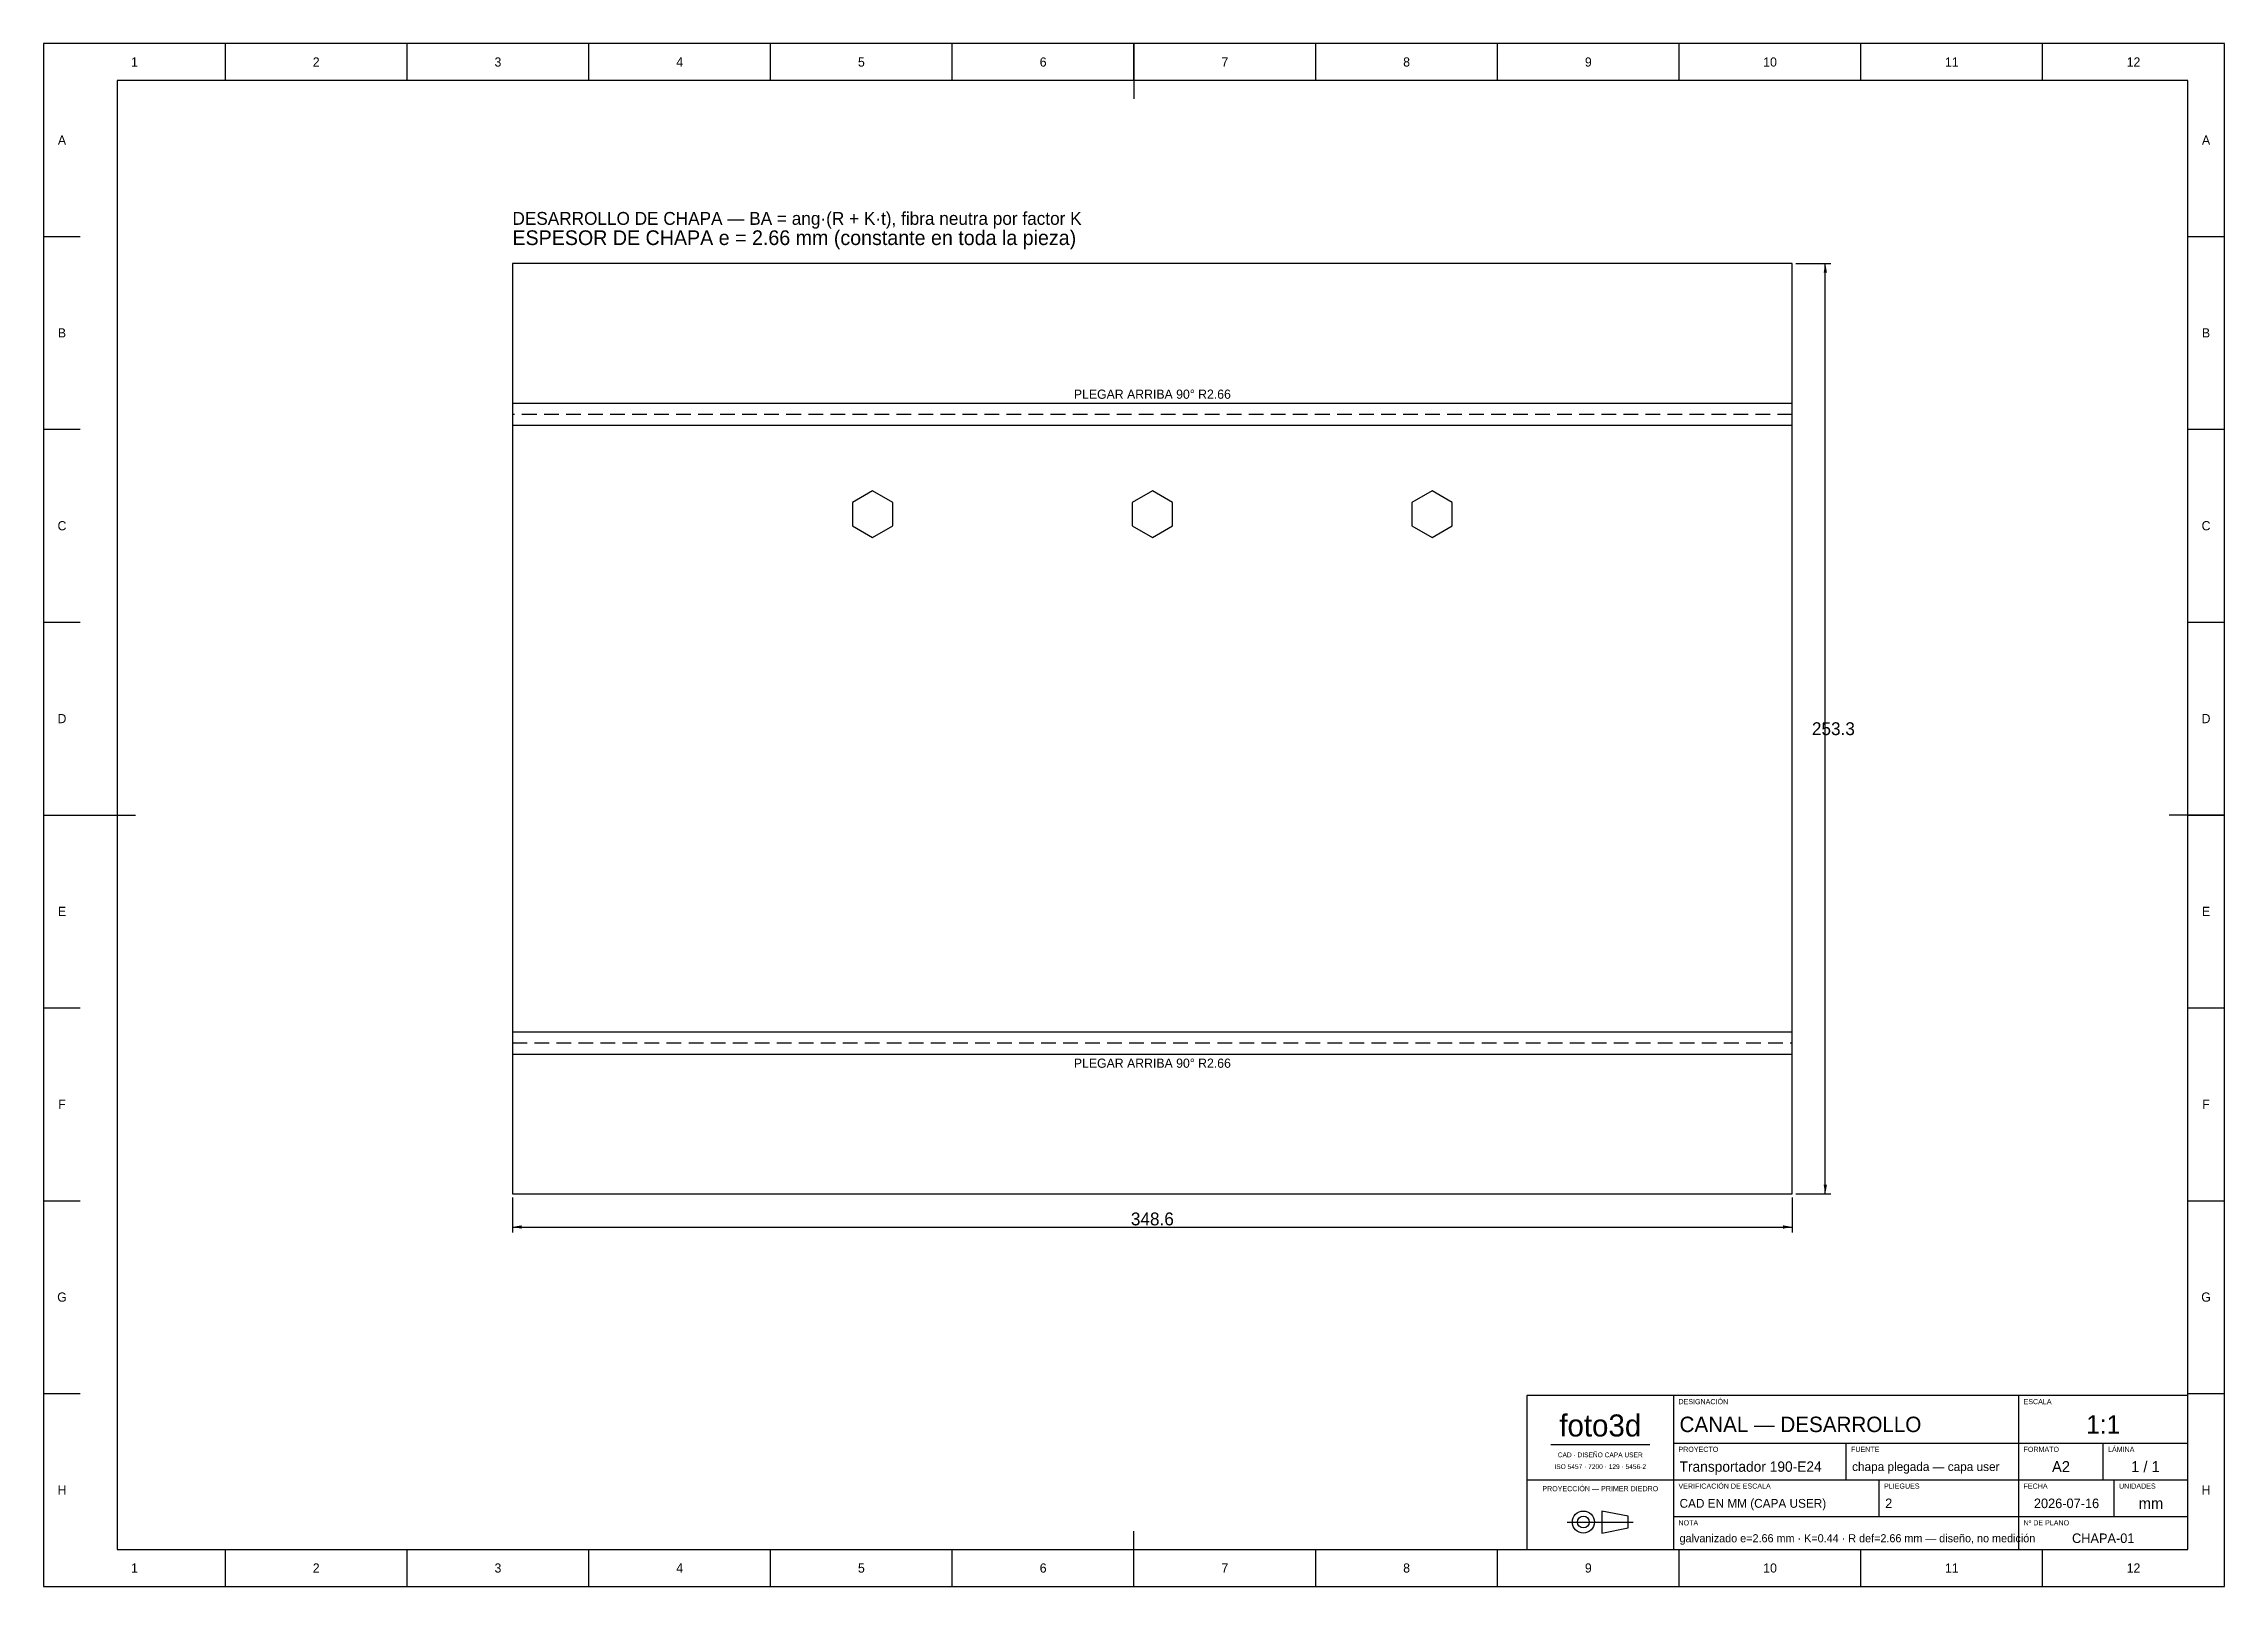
# Model space of a CAD drawing. Extents: x 0 to 594, y 0 to 420.
import ezdxf
from ezdxf.enums import TextEntityAlignment as Align

# ---------------------------------------------------------------- set-up
doc = ezdxf.new("R2010")
doc.units = 0
doc.linetypes.add('DASHED', pattern=[6, 4, -2])
for name, color, linetype in [('COTAS', 7, 'CONTINUOUS'), ('FINA', 7, 'CONTINUOUS'), ('NORMA', 7, 'CONTINUOUS'), ('PLIEGUE', 1, 'DASHED'), ('TEXTO', 7, 'CONTINUOUS'), ('VISIBLE', 7, 'CONTINUOUS')]:
    doc.layers.add(name, color=color, linetype=linetype)

msp = doc.modelspace()

# ---------------------------------------------------------------- linework, layer by layer
at = {"layer": 'COTAS'}
for p, q in [((477.3, 360.1668), (486.8, 360.1668)), ((485.3, 106.8332), (485.3, 360.1668)), ((127.7, 105.8332), (127.7, 96.3332)), ((476.3, 105.8332), (476.3, 96.3332)), ((477.3, 106.8332), (486.8, 106.8332)), ((127.7, 97.8332), (476.3, 97.8332))]:
    msp.add_line(p, q, dxfattribs=at)
for points in [[(485.3, 360.1668), (485.75, 357.6668), (484.85, 357.6668)], [(485.3, 106.8332), (485.75, 109.3332), (484.85, 109.3332)], [(127.7, 97.8332), (130.2, 98.2832), (130.2, 97.3832)], [(476.3, 97.8332), (473.8, 98.2832), (473.8, 97.3832)]]:
    msp.add_solid(points, dxfattribs=at)
at = {"layer": 'FINA'}
for p, q in [((594, 420), (0, 420)), ((0, 420), (0, 0)), ((49.5, 410), (49.5, 420)), ((99, 410), (99, 420)), ((148.5, 410), (148.5, 420)), ((198, 410), (198, 420)), ((247.5, 410), (247.5, 420)), ((297, 410), (297, 420)), ((346.5, 410), (346.5, 420)), ((396, 410), (396, 420)), ((445.5, 410), (445.5, 420)), ((495, 410), (495, 420)), ((544.5, 410), (544.5, 420)), ((594, 0), (594, 420)), ((0, 367.5), (10, 367.5)), ((584, 367.5), (594, 367.5)), ((476.3, 322.0668), (127.7, 322.0668)), ((0, 315), (10, 315)), ((476.3, 316.05), (127.7, 316.05)), ((584, 315), (594, 315)), ((0, 262.5), (10, 262.5)), ((584, 262.5), (594, 262.5)), ((0, 210), (10, 210)), ((584, 210), (594, 210)), ((0, 157.5), (10, 157.5)), ((584, 157.5), (594, 157.5)), ((127.7, 150.95), (476.3, 150.95)), ((127.7, 144.9332), (476.3, 144.9332)), ((0, 105), (10, 105)), ((584, 105), (594, 105)), ((0, 52.5), (10, 52.5)), ((584, 52.5), (594, 52.5)), ((410.5, 38.6), (437.5, 38.6)), ((444, 39), (538, 39)), ((491, 29), (491, 39)), ((538, 39), (584, 39)), ((561, 29), (561, 39)), ((404, 29), (444, 29)), ((444, 29), (538, 29)), ((500, 19), (500, 29)), ((538, 29), (584, 29)), ((564, 19), (564, 29)), ((444, 19), (538, 19)), ((538, 19), (584, 19)), ((415.03, 17.5), (432.97, 17.5)), ((49.5, 0), (49.5, 10)), ((99, 0), (99, 10)), ((148.5, 0), (148.5, 10)), ((198, 0), (198, 10)), ((247.5, 0), (247.5, 10)), ((297, 0), (297, 10)), ((346.5, 0), (346.5, 10)), ((396, 0), (396, 10)), ((445.5, 0), (445.5, 10)), ((495, 0), (495, 10)), ((544.5, 0), (544.5, 10)), ((0, 0), (594, 0))]:
    msp.add_line(p, q, dxfattribs=at)
at = {"layer": 'NORMA'}
for p, q in [((297, 420), (297, 405)), ((584, 410), (20, 410)), ((20, 410), (20, 10)), ((584, 10), (584, 410)), ((0, 210), (25, 210)), ((594, 210), (579, 210)), ((584, 52), (404, 52)), ((404, 52), (404, 10)), ((444, 10), (444, 52)), ((538, 10), (538, 52)), ((584, 10), (584, 52)), ((297, 0), (297, 15)), ((20, 10), (584, 10)), ((404, 10), (584, 10))]:
    msp.add_line(p, q, dxfattribs=at)
at = {"layer": 'PLIEGUE'}
for p, q in [((476.3, 319.0584), (127.7, 319.0584)), ((127.7, 147.9416), (476.3, 147.9416))]:
    msp.add_line(p, q, dxfattribs=at)
at = {"layer": 'TEXTO'}
for p, q in [((431.59, 19.11), (424.46, 20.49)), ((424.46, 20.49), (424.46, 14.51)), ((431.59, 15.89), (431.59, 19.11)), ((424.46, 14.51), (431.59, 15.89))]:
    msp.add_line(p, q, dxfattribs=at)
for radius in [2.99, 1.61]:
    msp.add_circle((419.4, 17.5), radius, dxfattribs=at)
at = {"layer": 'VISIBLE'}
for p, q in [((476.3, 360.1668), (127.7, 360.1668)), ((127.7, 360.1668), (127.7, 316.05)), ((476.3, 316.05), (476.3, 360.1668)), ((127.7, 316.05), (127.7, 316.05)), ((127.7, 316.05), (127.7, 150.95)), ((476.3, 150.95), (476.3, 316.05)), ((476.3, 316.05), (476.3, 316.05)), ((225.8, 298.2709), (220.3, 295.0954)), ((231.3, 295.0954), (225.8, 298.2709)), ((302, 298.2709), (296.5, 295.0954)), ((307.5, 295.0954), (302, 298.2709)), ((378.2, 298.2709), (372.7, 295.0954)), ((383.7, 295.0954), (378.2, 298.2709)), ((220.3, 295.0954), (220.3, 288.7446)), ((231.3, 288.7446), (231.3, 295.0954)), ((296.5, 295.0954), (296.5, 288.7446)), ((307.5, 288.7446), (307.5, 295.0954)), ((372.7, 295.0954), (372.7, 288.7446)), ((383.7, 288.7446), (383.7, 295.0954)), ((220.3, 288.7446), (225.8, 285.5691)), ((225.8, 285.5691), (231.3, 288.7446)), ((296.5, 288.7446), (302, 285.5691)), ((302, 285.5691), (307.5, 288.7446)), ((372.7, 288.7446), (378.2, 285.5691)), ((378.2, 285.5691), (383.7, 288.7446)), ((127.7, 150.95), (127.7, 150.95)), ((127.7, 150.95), (127.7, 106.8332)), ((476.3, 106.8332), (476.3, 150.95)), ((476.3, 150.95), (476.3, 150.95)), ((127.7, 106.8332), (476.3, 106.8332))]:
    msp.add_line(p, q, dxfattribs=at)

# ---------------------------------------------------------------- texts
at = {"layer": 'COTAS'}
for s, p in [('253.3', (487.5, 233.5)), ('348.6', (302, 100.0332))]:
    msp.add_text(s, height=3.5, dxfattribs=at).set_placement(p, align=Align.MIDDLE_CENTER)
at = {"layer": 'TEXTO'}
for s, height, p in [('1', 2.5, (24.75, 415)), ('2', 2.5, (74.25, 415)), ('3', 2.5, (123.75, 415)), ('4', 2.5, (173.25, 415)), ('5', 2.5, (222.75, 415)), ('6', 2.5, (272.25, 415)), ('7', 2.5, (321.75, 415)), ('8', 2.5, (371.25, 415)), ('9', 2.5, (420.75, 415)), ('10', 2.5, (470.25, 415)), ('11', 2.5, (519.75, 415)), ('12', 2.5, (569.25, 415)), ('A', 2.5, (5, 393.75)), ('A', 2.5, (589, 393.75)), ('B', 2.5, (5, 341.25)), ('B', 2.5, (589, 341.25)), ('PLEGAR ARRIBA 90° R2.66', 2.5, (302, 324.5668)), ('C', 2.5, (5, 288.75)), ('C', 2.5, (589, 288.75)), ('D', 2.5, (5, 236.25)), ('D', 2.5, (589, 236.25)), ('E', 2.5, (5, 183.75)), ('E', 2.5, (589, 183.75)), ('PLEGAR ARRIBA 90° R2.66', 2.5, (302, 142.4332)), ('F', 2.5, (5, 131.25)), ('F', 2.5, (589, 131.25)), ('G', 2.5, (5, 78.75)), ('G', 2.5, (589, 78.75)), ('foto3d', 6, (424, 43.8)), ('1:1', 5, (561, 44.1)), ('CAD · DISEÑO CAPA USER', 1.3, (424, 35.8)), ('ISO 5457 · 7200 · 129 · 5456-2', 1.3, (424, 32.6)), ('A2', 3, (549.5, 32.6)), ('1 / 1', 3, (572.5, 32.6)), ('H', 2.5, (5, 26.25)), ('PROYECCIÓN — PRIMER DIEDRO', 1.4, (424, 26.6)), ('2026-07-16', 2.6, (551, 22.6)), ('H', 2.5, (589, 26.25)), ('mm', 3, (574, 22.6)), ('CHAPA-01', 2.6, (561, 13.1)), ('1', 2.5, (24.75, 5)), ('2', 2.5, (74.25, 5)), ('3', 2.5, (123.75, 5)), ('4', 2.5, (173.25, 5)), ('5', 2.5, (222.75, 5)), ('6', 2.5, (272.25, 5)), ('7', 2.5, (321.75, 5)), ('8', 2.5, (371.25, 5)), ('9', 2.5, (420.75, 5)), ('10', 2.5, (470.25, 5)), ('11', 2.5, (519.75, 5)), ('12', 2.5, (569.25, 5))]:
    msp.add_text(s, height=height, dxfattribs=at).set_placement(p, align=Align.MIDDLE_CENTER)
for s, height, p in [('DESARROLLO DE CHAPA — BA = ang·(R + K·t), fibra neutra por factor K', 3.5, (127.7, 370.6668)), ('ESPESOR DE CHAPA e = 2.66 mm (constante en toda la pieza)', 4, (127.7, 365.1668)), ('DESIGNACIÓN', 1.4, (445.3, 49.6)), ('ESCALA', 1.4, (539.3, 49.6)), ('PROYECTO', 1.4, (445.3, 36.6)), ('FUENTE', 1.4, (492.3, 36.6)), ('FORMATO', 1.4, (539.3, 36.6)), ('LÁMINA', 1.4, (562.3, 36.6)), ('VERIFICACIÓN DE ESCALA', 1.4, (445.3, 26.6)), ('PLIEGUES', 1.4, (501.3, 26.6)), ('FECHA', 1.4, (539.3, 26.6)), ('UNIDADES', 1.4, (565.3, 26.6)), ('NOTA', 1.4, (445.3, 16.6)), ('Nº DE PLANO', 1.4, (539.3, 16.6))]:
    msp.add_text(s, height=height, dxfattribs=at).set_placement(p)
for s, height, p in [('CANAL — DESARROLLO', 4.2, (445.6, 44.1)), ('Transportador 190-E24', 2.8, (445.6, 32.6)), ('chapa plegada — capa user', 2.4, (492.6, 32.6)), ('CAD EN MM (CAPA USER)', 2.4, (445.6, 22.6)), ('2', 2.6, (501.6, 22.6)), ('galvanizado e=2.66 mm · K=0.44 · R def=2.66 mm — diseño, no medición', 2.2, (445.6, 13.1))]:
    msp.add_text(s, height=height, dxfattribs=at).set_placement(p, align=Align.MIDDLE_LEFT)

doc.saveas('drawing.dxf')
